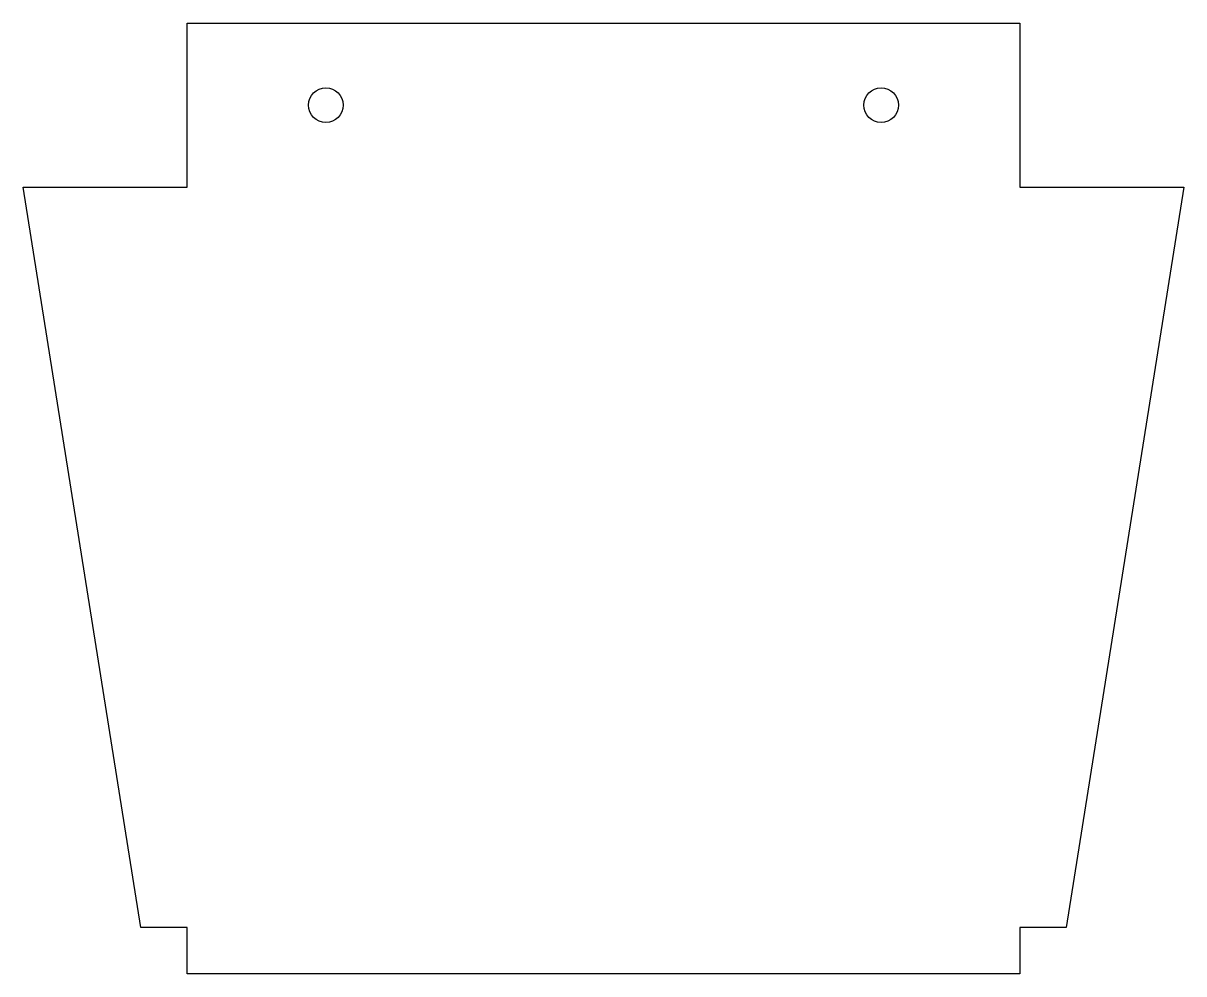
# Model space of a CAD drawing. Header units: millimetres. Extents: x -159 to 159, y -114 to 147.
import ezdxf

# ---------------------------------------------------------------- set-up
doc = ezdxf.new("R2010")
doc.units = ezdxf.units.MM
doc.layers.add('Sketch010', color=7, linetype='CONTINUOUS')

msp = doc.modelspace()

# ---------------------------------------------------------------- linework, layer by layer
at = {"layer": 'Sketch010'}
for p, q in [((-114.3, 101.6), (-114.3, 146.558)), ((-114.3, 146.558), (114.3, 146.558)), ((114.3, 146.558), (114.3, 101.6)), ((-127, -101.6), (-159.258, 101.6)), ((-159.258, 101.6), (-114.3, 101.6)), ((114.3, 101.6), (159.258, 101.6)), ((159.258, 101.6), (127, -101.6)), ((-114.3, -101.6), (-127, -101.6)), ((-114.3, -114.3), (-114.3, -101.6)), ((127, -101.6), (114.3, -101.6)), ((114.3, -101.6), (114.3, -114.3)), ((114.3, -114.3), (-114.3, -114.3))]:
    msp.add_line(p, q, dxfattribs=at)
for centre in [(-76.2, 124.079), (76.2, 124.079)]:
    msp.add_circle(centre, 4.763, dxfattribs=at)

doc.saveas('drawing.dxf')
